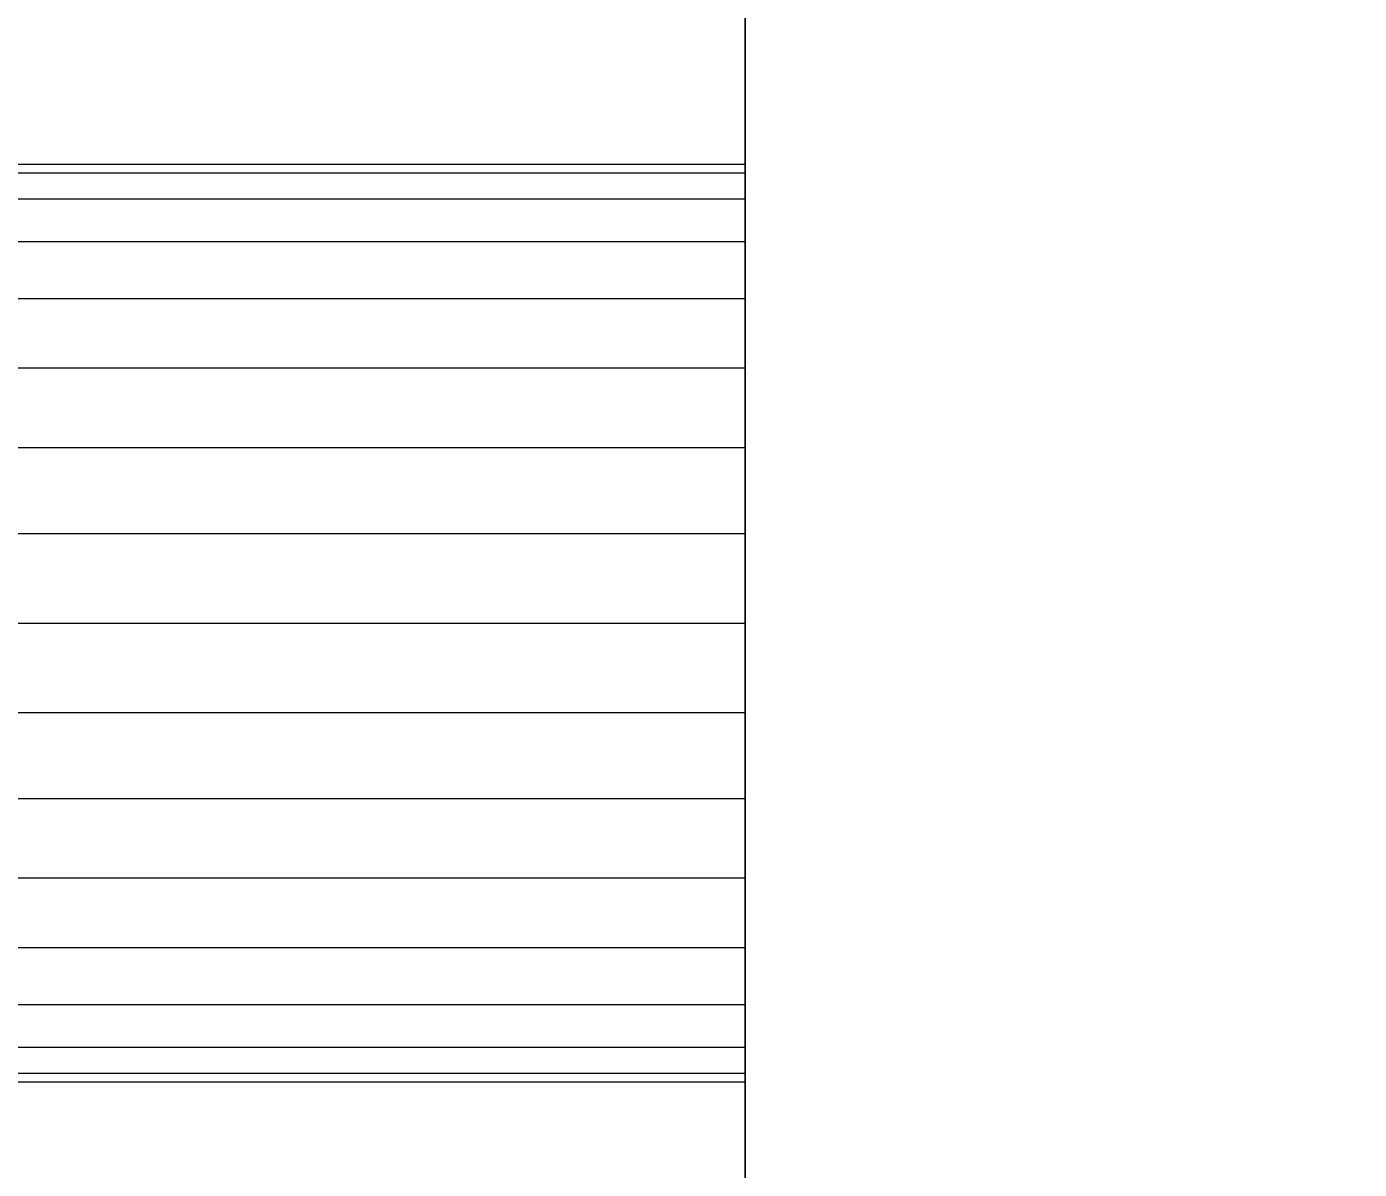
# Model space of a CAD drawing. Header units: millimetres. Extents: x -22443 to 8019, y 3751 to 17584.
# Drawn here: x -19267.6 to -19210.1, y 11729.3 to 11778.6 of the extents above; entities that cross this region are included whole.
import ezdxf

# ---------------------------------------------------------------- set-up
doc = ezdxf.new("R2010")
doc.units = ezdxf.units.MM
for name, color, linetype, lineweight in [('A-ANNO-DIMS', 211, 'Continuous', 9), ('A-ANNO-DIMS-50', 211, 'Continuous', 9), ('A-GENM', 13, 'Continuous', 18)]:
    doc.layers.add(name, color=color, linetype=linetype, lineweight=lineweight)
doc.styles.add('Arial', font='arial.ttf', dxfattribs={"height": 125})
doc.dimstyles.new('Diagonal_-_2_5mm_Arial', dxfattribs={"dimscale": 304.8, "dimtxt": 127.532425, "dimasz": 0.492126, "dimexe": 0.393701, "dimexo": 0.246063, "dimgap": 0.287073, "dimtad": 1, "dimdec": 0, "dimzin": 0, "dimdsep": 46, "dimtxsty": 'Arial', "dimblk1": 'OBLIQUE', "dimblk2": 'OBLIQUE', "dimsah": 1, "dimcen": 0.09, "dimdle": 0.393701, "dimazin": 0, "dimtfac": 1, "dimtdec": 4, "dimtix": 1, "dimtmove": 0, "dimatfit": 3, "dimfxl": 1, "dimtvp": 1, "dimtolj": 1, "dimtzin": 0, "dimarcsym": 2})

# ---------------------------------------------------------------- blocks, each defined once
blk = doc.blocks.new('Nevera de autoservicio single - Nevera de autoservicio single-466915-Level 1')
at = {"layer": 'A-GENM'}
for p, q in [((454.753, 1307.979), (454.753, -1108.896)), ((454.753, -1108.896), (454.753, 1307.979)), ((454.753, -1108.896), (454.753, 1307.979)), ((454.753, -1108.896), (454.753, 1307.979)), ((454.753, -1028.381), (454.753, 977.961)), ((454.753, -359.6), (454.753, -411.045)), ((454.753, -391.259), (255.92, -391.259)), ((454.753, -391.259), (255.92, -391.259)), ((454.753, -391.259), (255.92, -391.259)), ((454.753, -391.259), (255.92, -391.259)), ((454.753, -391.259), (255.92, -391.259)), ((454.753, -391.259), (255.92, -391.259)), ((454.753, -391.259), (255.92, -391.259)), ((454.753, -391.259), (255.92, -391.259)), ((454.753, -391.259), (255.92, -391.259)), ((454.753, -391.259), (255.92, -391.259)), ((454.753, -391.259), (255.92, -391.259)), ((454.753, -391.259), (255.92, -391.259)), ((454.753, -391.639), (255.92, -391.639)), ((454.753, -391.639), (255.92, -391.639)), ((454.753, -391.639), (255.92, -391.639)), ((454.753, -391.639), (255.92, -391.639)), ((454.753, -391.639), (255.92, -391.639)), ((454.753, -391.639), (255.92, -391.639)), ((454.753, -391.639), (255.92, -391.639)), ((454.753, -391.639), (255.92, -391.639)), ((454.753, -391.639), (255.92, -391.639)), ((454.753, -391.639), (255.92, -391.639)), ((454.753, -391.639), (255.92, -391.639)), ((454.753, -391.639), (255.92, -391.639)), ((454.753, -391.639), (255.92, -391.639)), ((454.753, -391.639), (255.92, -391.639)), ((454.753, -391.639), (255.92, -391.639)), ((454.753, -391.639), (255.92, -391.639)), ((454.753, -391.639), (255.92, -391.639)), ((454.753, -391.639), (255.92, -391.639)), ((454.753, -391.639), (255.92, -391.639)), ((454.753, -391.639), (255.92, -391.639)), ((454.753, -391.639), (255.92, -391.639)), ((454.753, -391.639), (255.92, -391.639)), ((454.753, -391.639), (255.92, -391.639)), ((454.753, -391.639), (255.92, -391.639)), ((454.753, -391.607), (454.753, -391.259)), ((454.753, -391.259), (454.753, -391.639)), ((454.753, -391.639), (454.753, -391.259)), ((454.753, -391.259), (454.753, -391.639)), ((454.753, -391.639), (454.753, -391.259)), ((454.753, -391.259), (454.753, -391.639)), ((454.753, -391.639), (454.753, -391.259)), ((454.753, -391.259), (454.753, -391.639)), ((454.753, -391.448), (454.753, -391.259)), ((454.753, -391.259), (454.753, -391.639)), ((454.753, -391.448), (454.753, -391.259)), ((454.753, -391.259), (454.753, -391.639)), ((454.753, -391.639), (454.753, -391.259)), ((454.753, -391.259), (454.753, -391.607)), ((454.753, -391.448), (454.753, -391.259)), ((454.753, -391.448), (454.753, -391.259)), ((454.753, -391.639), (454.753, -391.259)), ((454.753, -391.639), (454.753, -391.259)), ((454.753, -391.639), (454.753, -391.259)), ((454.753, -391.639), (454.753, -391.259)), ((454.753, -391.259), (454.753, -391.639)), ((454.753, -391.259), (454.753, -391.639)), ((454.753, -391.639), (454.753, -391.259)), ((454.753, -391.259), (454.753, -391.639)), ((454.753, -391.448), (454.753, -391.639)), ((454.753, -391.448), (454.753, -391.639)), ((454.753, -391.639), (454.753, -391.448)), ((454.753, -391.639), (454.753, -391.448)), ((454.753, -391.607), (454.753, -391.639)), ((454.753, -391.607), (454.753, -391.639)), ((454.753, -392.764), (454.753, -391.639)), ((454.753, -391.639), (454.753, -392.764)), ((454.753, -392.764), (454.753, -391.639)), ((454.753, -391.639), (454.753, -392.764)), ((454.753, -392.764), (454.753, -391.639)), ((454.753, -391.639), (454.753, -392.764)), ((454.753, -392.764), (454.753, -391.639)), ((454.753, -391.639), (454.753, -392.764)), ((454.753, -392.764), (454.753, -391.639)), ((454.753, -391.639), (454.753, -392.764)), ((454.753, -392.764), (454.753, -391.639)), ((454.753, -391.639), (454.753, -392.764)), ((454.753, -392.764), (454.753, -391.639)), ((454.753, -392.764), (454.753, -391.639)), ((454.753, -392.764), (454.753, -391.639)), ((454.753, -392.764), (454.753, -391.639)), ((454.753, -392.764), (454.753, -391.639)), ((454.753, -392.764), (454.753, -391.639)), ((454.753, -392.764), (454.753, -391.639)), ((454.753, -392.764), (454.753, -391.639)), ((454.753, -392.764), (454.753, -391.639)), ((454.753, -392.764), (454.753, -391.639)), ((454.753, -392.764), (454.753, -391.639)), ((454.753, -392.764), (454.753, -391.639)), ((454.753, -392.764), (255.92, -392.764)), ((454.753, -392.764), (255.92, -392.764)), ((454.753, -392.764), (255.92, -392.764)), ((454.753, -392.764), (255.92, -392.764)), ((454.753, -392.764), (255.92, -392.764)), ((454.753, -392.764), (255.92, -392.764)), ((454.753, -392.764), (255.92, -392.764)), ((454.753, -392.764), (255.92, -392.764)), ((454.753, -392.764), (255.92, -392.764)), ((454.753, -392.764), (255.92, -392.764)), ((454.753, -392.764), (255.92, -392.764)), ((454.753, -392.764), (255.92, -392.764)), ((454.753, -392.764), (255.92, -392.764)), ((454.753, -392.764), (255.92, -392.764)), ((454.753, -392.764), (255.92, -392.764)), ((454.753, -392.764), (255.92, -392.764)), ((454.753, -392.764), (255.92, -392.764)), ((454.753, -392.764), (255.92, -392.764)), ((454.753, -392.764), (255.92, -392.764)), ((454.753, -392.764), (255.92, -392.764)), ((454.753, -392.764), (255.92, -392.764)), ((454.753, -392.764), (255.92, -392.764)), ((454.753, -392.764), (255.92, -392.764)), ((454.753, -392.764), (255.92, -392.764)), ((454.753, -394.594), (454.753, -392.764)), ((454.753, -392.764), (454.753, -394.594)), ((454.753, -394.594), (454.753, -392.764)), ((454.753, -392.764), (454.753, -394.594)), ((454.753, -394.594), (454.753, -392.764)), ((454.753, -392.764), (454.753, -394.594)), ((454.753, -394.594), (454.753, -392.764)), ((454.753, -392.764), (454.753, -394.594)), ((454.753, -394.594), (454.753, -392.764)), ((454.753, -392.764), (454.753, -394.594)), ((454.753, -394.594), (454.753, -392.764)), ((454.753, -392.764), (454.753, -394.594)), ((454.753, -394.594), (454.753, -392.764)), ((454.753, -394.594), (454.753, -392.764)), ((454.753, -394.594), (454.753, -392.764)), ((454.753, -394.594), (454.753, -392.764)), ((454.753, -394.594), (454.753, -392.764)), ((454.753, -394.594), (454.753, -392.764)), ((454.753, -394.594), (454.753, -392.764)), ((454.753, -394.594), (454.753, -392.764)), ((454.753, -394.594), (454.753, -392.764)), ((454.753, -394.594), (454.753, -392.764)), ((454.753, -394.594), (454.753, -392.764)), ((454.753, -394.594), (454.753, -392.764)), ((454.753, -394.594), (255.92, -394.594)), ((454.753, -394.594), (255.92, -394.594)), ((454.753, -394.594), (255.92, -394.594)), ((454.753, -394.594), (255.92, -394.594)), ((454.753, -394.594), (255.92, -394.594)), ((454.753, -394.594), (255.92, -394.594)), ((454.753, -394.594), (255.92, -394.594)), ((454.753, -394.594), (255.92, -394.594)), ((454.753, -394.594), (255.92, -394.594)), ((454.753, -394.594), (255.92, -394.594)), ((454.753, -394.594), (255.92, -394.594)), ((454.753, -394.594), (255.92, -394.594)), ((454.753, -394.594), (255.92, -394.594)), ((454.753, -394.594), (255.92, -394.594)), ((454.753, -394.594), (255.92, -394.594)), ((454.753, -394.594), (255.92, -394.594)), ((454.753, -394.594), (255.92, -394.594)), ((454.753, -394.594), (255.92, -394.594)), ((454.753, -394.594), (255.92, -394.594)), ((454.753, -394.594), (255.92, -394.594)), ((454.753, -394.594), (255.92, -394.594)), ((454.753, -394.594), (255.92, -394.594)), ((454.753, -394.594), (255.92, -394.594)), ((454.753, -394.594), (255.92, -394.594)), ((454.753, -397.054), (454.753, -394.594)), ((454.753, -394.594), (454.753, -397.054)), ((454.753, -397.054), (454.753, -394.594)), ((454.753, -394.594), (454.753, -397.054)), ((454.753, -397.054), (454.753, -394.594)), ((454.753, -394.594), (454.753, -397.054)), ((454.753, -397.054), (454.753, -394.594)), ((454.753, -394.594), (454.753, -397.054)), ((454.753, -397.054), (454.753, -394.594)), ((454.753, -394.594), (454.753, -397.054)), ((454.753, -397.054), (454.753, -394.594)), ((454.753, -394.594), (454.753, -397.054)), ((454.753, -397.054), (454.753, -394.594)), ((454.753, -397.054), (454.753, -394.594)), ((454.753, -397.054), (454.753, -394.594)), ((454.753, -397.054), (454.753, -394.594)), ((454.753, -397.054), (454.753, -394.594)), ((454.753, -397.054), (454.753, -394.594)), ((454.753, -397.054), (454.753, -394.594)), ((454.753, -397.054), (454.753, -394.594)), ((454.753, -397.054), (454.753, -394.594)), ((454.753, -397.054), (454.753, -394.594)), ((454.753, -397.054), (454.753, -394.594)), ((454.753, -397.054), (454.753, -394.594)), ((454.753, -397.054), (255.92, -397.054)), ((454.753, -397.054), (255.92, -397.054)), ((454.753, -397.054), (255.92, -397.054)), ((454.753, -397.054), (255.92, -397.054)), ((454.753, -397.054), (255.92, -397.054)), ((454.753, -397.054), (255.92, -397.054)), ((454.753, -397.054), (255.92, -397.054)), ((454.753, -397.054), (255.92, -397.054)), ((454.753, -397.054), (255.92, -397.054)), ((454.753, -397.054), (255.92, -397.054)), ((454.753, -397.054), (255.92, -397.054)), ((454.753, -397.054), (255.92, -397.054)), ((454.753, -397.054), (255.92, -397.054)), ((454.753, -397.054), (255.92, -397.054)), ((454.753, -397.054), (255.92, -397.054)), ((454.753, -397.054), (255.92, -397.054)), ((454.753, -397.054), (255.92, -397.054)), ((454.753, -397.054), (255.92, -397.054)), ((454.753, -397.054), (255.92, -397.054)), ((454.753, -397.054), (255.92, -397.054)), ((454.753, -397.054), (255.92, -397.054)), ((454.753, -397.054), (255.92, -397.054)), ((454.753, -397.054), (255.92, -397.054)), ((454.753, -397.054), (255.92, -397.054)), ((454.753, -400.052), (454.753, -397.054)), ((454.753, -397.054), (454.753, -400.052)), ((454.753, -400.052), (454.753, -397.054)), ((454.753, -397.054), (454.753, -400.052)), ((454.753, -400.052), (454.753, -397.054)), ((454.753, -397.054), (454.753, -400.052)), ((454.753, -400.052), (454.753, -397.054)), ((454.753, -397.054), (454.753, -400.052)), ((454.753, -400.052), (454.753, -397.054)), ((454.753, -397.054), (454.753, -400.052)), ((454.753, -400.052), (454.753, -397.054)), ((454.753, -397.054), (454.753, -400.052)), ((454.753, -400.052), (454.753, -397.054)), ((454.753, -400.052), (454.753, -397.054)), ((454.753, -400.052), (454.753, -397.054)), ((454.753, -400.052), (454.753, -397.054)), ((454.753, -400.052), (454.753, -397.054)), ((454.753, -400.052), (454.753, -397.054)), ((454.753, -397.054), (454.753, -400.052)), ((454.753, -397.054), (454.753, -400.052)), ((454.753, -400.052), (454.753, -397.054)), ((454.753, -400.052), (454.753, -397.054)), ((454.753, -400.052), (454.753, -397.054)), ((454.753, -400.052), (454.753, -397.054)), ((454.753, -400.052), (255.92, -400.052)), ((454.753, -400.052), (255.92, -400.052)), ((454.753, -400.052), (255.92, -400.052)), ((454.753, -400.052), (255.92, -400.052)), ((454.753, -400.052), (255.92, -400.052)), ((454.753, -400.052), (255.92, -400.052)), ((454.753, -400.052), (255.92, -400.052)), ((454.753, -400.052), (255.92, -400.052)), ((454.753, -400.052), (255.92, -400.052)), ((454.753, -400.052), (255.92, -400.052)), ((454.753, -400.052), (255.92, -400.052)), ((454.753, -400.052), (255.92, -400.052)), ((454.753, -400.052), (255.92, -400.052)), ((454.753, -400.052), (255.92, -400.052)), ((454.753, -400.052), (255.92, -400.052)), ((454.753, -400.052), (255.92, -400.052)), ((454.753, -400.052), (255.92, -400.052)), ((454.753, -400.052), (255.92, -400.052)), ((454.753, -400.052), (255.92, -400.052)), ((454.753, -400.052), (255.92, -400.052)), ((454.753, -400.052), (255.92, -400.052)), ((454.753, -400.052), (255.92, -400.052)), ((454.753, -400.052), (255.92, -400.052)), ((454.753, -400.052), (255.92, -400.052)), ((454.753, -403.473), (454.753, -400.052)), ((454.753, -400.052), (454.753, -403.473)), ((454.753, -403.473), (454.753, -400.052)), ((454.753, -400.052), (454.753, -403.473)), ((454.753, -403.473), (454.753, -400.052)), ((454.753, -400.052), (454.753, -403.473)), ((454.753, -403.473), (454.753, -400.052)), ((454.753, -400.052), (454.753, -403.473)), ((454.753, -403.473), (454.753, -400.052)), ((454.753, -400.052), (454.753, -403.473)), ((454.753, -403.473), (454.753, -400.052)), ((454.753, -400.052), (454.753, -403.473)), ((454.753, -403.473), (454.753, -400.052)), ((454.753, -403.473), (454.753, -400.052)), ((454.753, -403.473), (454.753, -400.052)), ((454.753, -403.473), (454.753, -400.052)), ((454.753, -403.473), (454.753, -400.052)), ((454.753, -403.473), (454.753, -400.052)), ((454.753, -400.052), (454.753, -403.473)), ((454.753, -400.052), (454.753, -403.473)), ((454.753, -403.473), (454.753, -400.052)), ((454.753, -403.473), (454.753, -400.052)), ((454.753, -403.473), (454.753, -400.052)), ((454.753, -403.473), (454.753, -400.052)), ((454.753, -403.473), (255.92, -403.473)), ((454.753, -403.473), (255.92, -403.473)), ((454.753, -403.473), (255.92, -403.473)), ((454.753, -403.473), (255.92, -403.473)), ((454.753, -403.473), (255.92, -403.473)), ((454.753, -403.473), (255.92, -403.473)), ((454.753, -403.473), (255.92, -403.473)), ((454.753, -403.473), (255.92, -403.473)), ((454.753, -403.473), (255.92, -403.473)), ((454.753, -403.473), (255.92, -403.473)), ((454.753, -403.473), (255.92, -403.473)), ((454.753, -403.473), (255.92, -403.473)), ((454.753, -403.473), (255.92, -403.473)), ((454.753, -403.473), (255.92, -403.473)), ((454.753, -403.473), (255.92, -403.473)), ((454.753, -403.473), (255.92, -403.473)), ((454.753, -403.473), (255.92, -403.473)), ((454.753, -403.473), (255.92, -403.473)), ((454.753, -403.473), (255.92, -403.473)), ((454.753, -403.473), (255.92, -403.473)), ((454.753, -403.473), (255.92, -403.473)), ((454.753, -403.473), (255.92, -403.473)), ((454.753, -403.473), (255.92, -403.473)), ((454.753, -403.473), (255.92, -403.473)), ((454.753, -407.185), (454.753, -403.473)), ((454.753, -403.473), (454.753, -407.185)), ((454.753, -407.185), (454.753, -403.473)), ((454.753, -403.473), (454.753, -407.185)), ((454.753, -407.185), (454.753, -403.473)), ((454.753, -403.473), (454.753, -407.185)), ((454.753, -407.185), (454.753, -403.473)), ((454.753, -403.473), (454.753, -407.185)), ((454.753, -407.185), (454.753, -403.473)), ((454.753, -403.473), (454.753, -407.185)), ((454.753, -407.185), (454.753, -403.473)), ((454.753, -403.473), (454.753, -407.185)), ((454.753, -407.185), (454.753, -403.473)), ((454.753, -407.185), (454.753, -403.473)), ((454.753, -407.185), (454.753, -403.473)), ((454.753, -407.185), (454.753, -403.473)), ((454.753, -407.185), (454.753, -403.473)), ((454.753, -407.185), (454.753, -403.473)), ((454.753, -403.473), (454.753, -407.185)), ((454.753, -403.473), (454.753, -407.185)), ((454.753, -407.185), (454.753, -403.473)), ((454.753, -407.185), (454.753, -403.473)), ((454.753, -407.185), (454.753, -403.473)), ((454.753, -407.185), (454.753, -403.473)), ((454.753, -407.185), (255.92, -407.185)), ((454.753, -407.185), (255.92, -407.185)), ((454.753, -407.185), (255.92, -407.185)), ((454.753, -407.185), (255.92, -407.185)), ((454.753, -407.185), (255.92, -407.185)), ((454.753, -407.185), (255.92, -407.185)), ((454.753, -407.185), (255.92, -407.185)), ((454.753, -407.185), (255.92, -407.185)), ((454.753, -407.185), (255.92, -407.185)), ((454.753, -407.185), (255.92, -407.185)), ((454.753, -407.185), (255.92, -407.185)), ((454.753, -407.185), (255.92, -407.185)), ((454.753, -407.185), (255.92, -407.185)), ((454.753, -407.185), (255.92, -407.185)), ((454.753, -407.185), (255.92, -407.185)), ((454.753, -407.185), (255.92, -407.185)), ((454.753, -407.185), (255.92, -407.185)), ((454.753, -407.185), (255.92, -407.185)), ((454.753, -407.185), (255.92, -407.185)), ((454.753, -407.185), (255.92, -407.185)), ((454.753, -407.185), (255.92, -407.185)), ((454.753, -407.185), (255.92, -407.185)), ((454.753, -407.185), (255.92, -407.185)), ((454.753, -407.185), (255.92, -407.185)), ((454.753, -411.045), (454.753, -407.185)), ((454.753, -407.185), (454.753, -411.045)), ((454.753, -411.045), (454.753, -407.185)), ((454.753, -407.185), (454.753, -411.045)), ((454.753, -411.045), (454.753, -407.185)), ((454.753, -407.185), (454.753, -411.045)), ((454.753, -411.045), (454.753, -407.185)), ((454.753, -407.185), (454.753, -411.045)), ((454.753, -411.045), (454.753, -407.185)), ((454.753, -407.185), (454.753, -411.045)), ((454.753, -411.045), (454.753, -407.185)), ((454.753, -407.185), (454.753, -411.045)), ((454.753, -411.045), (454.753, -407.185)), ((454.753, -411.045), (454.753, -407.185)), ((454.753, -411.045), (454.753, -407.185)), ((454.753, -411.045), (454.753, -407.185)), ((454.753, -411.045), (454.753, -407.185)), ((454.753, -411.045), (454.753, -407.185)), ((454.753, -407.185), (454.753, -411.045)), ((454.753, -407.185), (454.753, -411.045)), ((454.753, -411.045), (454.753, -407.185)), ((454.753, -411.045), (454.753, -407.185)), ((454.753, -411.045), (454.753, -407.185)), ((454.753, -411.045), (454.753, -407.185)), ((454.753, -411.045), (255.92, -411.045)), ((454.753, -411.045), (255.92, -411.045)), ((454.753, -411.045), (255.92, -411.045)), ((454.753, -411.045), (255.92, -411.045)), ((454.753, -411.045), (255.92, -411.045)), ((454.753, -411.045), (255.92, -411.045)), ((454.753, -411.045), (255.92, -411.045)), ((454.753, -411.045), (255.92, -411.045)), ((454.753, -411.045), (255.92, -411.045)), ((454.753, -411.045), (255.92, -411.045)), ((454.753, -411.045), (255.92, -411.045)), ((454.753, -411.045), (255.92, -411.045)), ((454.753, -411.045), (255.92, -411.045)), ((454.753, -411.045), (255.92, -411.045)), ((454.753, -411.045), (255.92, -411.045)), ((454.753, -411.045), (255.92, -411.045)), ((454.753, -411.045), (255.92, -411.045)), ((454.753, -411.045), (255.92, -411.045)), ((454.753, -411.045), (255.92, -411.045)), ((454.753, -411.045), (255.92, -411.045)), ((454.753, -411.045), (255.92, -411.045)), ((454.753, -411.045), (255.92, -411.045)), ((454.753, -411.045), (255.92, -411.045)), ((454.753, -411.045), (255.92, -411.045)), ((454.753, -414.905), (454.753, -411.045)), ((454.753, -411.045), (454.753, -414.905)), ((454.753, -414.905), (454.753, -411.045)), ((454.753, -411.045), (454.753, -414.905)), ((454.753, -414.905), (454.753, -411.045)), ((454.753, -411.045), (454.753, -414.905)), ((454.753, -414.905), (454.753, -411.045)), ((454.753, -411.045), (454.753, -414.905)), ((454.753, -414.905), (454.753, -411.045)), ((454.753, -411.045), (454.753, -414.905)), ((454.753, -414.905), (454.753, -411.045)), ((454.753, -411.045), (454.753, -414.905)), ((454.753, -462.489), (454.753, -411.045)), ((454.753, -411.045), (454.753, -414.905)), ((454.753, -411.045), (454.753, -414.905)), ((454.753, -411.045), (454.753, -414.905)), ((454.753, -414.905), (454.753, -411.045)), ((454.753, -414.905), (454.753, -411.045)), ((454.753, -414.905), (454.753, -411.045)), ((454.753, -411.045), (454.753, -414.905)), ((454.753, -411.045), (454.753, -414.905)), ((454.753, -411.045), (454.753, -414.905)), ((454.753, -411.045), (454.753, -414.905)), ((454.753, -411.045), (454.753, -414.905)), ((454.753, -411.045), (454.753, -414.905)), ((454.753, -414.905), (255.92, -414.905)), ((454.753, -414.905), (255.92, -414.905)), ((454.753, -414.905), (255.92, -414.905)), ((454.753, -414.905), (255.92, -414.905)), ((454.753, -414.905), (255.92, -414.905)), ((454.753, -414.905), (255.92, -414.905)), ((454.753, -414.905), (255.92, -414.905)), ((454.753, -414.905), (255.92, -414.905)), ((454.753, -414.905), (255.92, -414.905)), ((454.753, -414.905), (255.92, -414.905)), ((454.753, -414.905), (255.92, -414.905)), ((454.753, -414.905), (255.92, -414.905)), ((454.753, -414.905), (255.92, -414.905)), ((454.753, -414.905), (255.92, -414.905)), ((454.753, -414.905), (255.92, -414.905)), ((454.753, -414.905), (255.92, -414.905)), ((454.753, -414.905), (255.92, -414.905)), ((454.753, -414.905), (255.92, -414.905)), ((454.753, -414.905), (255.92, -414.905)), ((454.753, -414.905), (255.92, -414.905)), ((454.753, -414.905), (255.92, -414.905)), ((454.753, -414.905), (255.92, -414.905)), ((454.753, -414.905), (255.92, -414.905)), ((454.753, -414.905), (255.92, -414.905)), ((454.753, -418.617), (454.753, -414.905)), ((454.753, -414.905), (454.753, -418.617)), ((454.753, -418.617), (454.753, -414.905)), ((454.753, -414.905), (454.753, -418.617)), ((454.753, -418.617), (454.753, -414.905)), ((454.753, -414.905), (454.753, -418.617)), ((454.753, -418.617), (454.753, -414.905)), ((454.753, -414.905), (454.753, -418.617)), ((454.753, -418.617), (454.753, -414.905)), ((454.753, -414.905), (454.753, -418.617)), ((454.753, -418.617), (454.753, -414.905)), ((454.753, -414.905), (454.753, -418.617)), ((454.753, -414.905), (454.753, -418.617)), ((454.753, -418.617), (454.753, -414.905)), ((454.753, -414.905), (454.753, -418.617)), ((454.753, -414.905), (454.753, -418.617)), ((454.753, -414.905), (454.753, -418.617)), ((454.753, -414.905), (454.753, -418.617)), ((454.753, -418.617), (454.753, -414.905)), ((454.753, -418.617), (454.753, -414.905)), ((454.753, -414.905), (454.753, -418.617)), ((454.753, -414.905), (454.753, -418.617)), ((454.753, -414.905), (454.753, -418.617)), ((454.753, -414.905), (454.753, -418.617)), ((454.753, -418.617), (255.92, -418.617)), ((454.753, -418.617), (255.92, -418.617)), ((454.753, -418.617), (255.92, -418.617)), ((454.753, -418.617), (255.92, -418.617)), ((454.753, -418.617), (255.92, -418.617)), ((454.753, -418.617), (255.92, -418.617)), ((454.753, -418.617), (255.92, -418.617)), ((454.753, -418.617), (255.92, -418.617)), ((454.753, -418.617), (255.92, -418.617)), ((454.753, -418.617), (255.92, -418.617)), ((454.753, -418.617), (255.92, -418.617)), ((454.753, -418.617), (255.92, -418.617)), ((454.753, -418.617), (255.92, -418.617)), ((454.753, -418.617), (255.92, -418.617)), ((454.753, -418.617), (255.92, -418.617)), ((454.753, -418.617), (255.92, -418.617)), ((454.753, -418.617), (255.92, -418.617)), ((454.753, -418.617), (255.92, -418.617)), ((454.753, -418.617), (255.92, -418.617)), ((454.753, -418.617), (255.92, -418.617)), ((454.753, -418.617), (255.92, -418.617)), ((454.753, -418.617), (255.92, -418.617)), ((454.753, -418.617), (255.92, -418.617)), ((454.753, -418.617), (255.92, -418.617)), ((454.753, -422.037), (454.753, -418.617)), ((454.753, -418.617), (454.753, -422.037)), ((454.753, -422.037), (454.753, -418.617)), ((454.753, -418.617), (454.753, -422.037)), ((454.753, -422.037), (454.753, -418.617)), ((454.753, -418.617), (454.753, -422.037)), ((454.753, -422.037), (454.753, -418.617)), ((454.753, -418.617), (454.753, -422.037)), ((454.753, -422.037), (454.753, -418.617)), ((454.753, -418.617), (454.753, -422.037)), ((454.753, -422.037), (454.753, -418.617)), ((454.753, -418.617), (454.753, -422.037)), ((454.753, -418.617), (454.753, -422.037)), ((454.753, -418.617), (454.753, -422.037)), ((454.753, -418.617), (454.753, -422.037)), ((454.753, -418.617), (454.753, -422.037)), ((454.753, -418.617), (454.753, -422.037)), ((454.753, -418.617), (454.753, -422.037)), ((454.753, -422.037), (454.753, -418.617)), ((454.753, -422.037), (454.753, -418.617)), ((454.753, -418.617), (454.753, -422.037)), ((454.753, -418.617), (454.753, -422.037)), ((454.753, -418.617), (454.753, -422.037)), ((454.753, -418.617), (454.753, -422.037)), ((454.753, -422.037), (255.92, -422.037)), ((454.753, -422.037), (255.92, -422.037)), ((454.753, -422.037), (255.92, -422.037)), ((454.753, -422.037), (255.92, -422.037)), ((454.753, -422.037), (255.92, -422.037)), ((454.753, -422.037), (255.92, -422.037)), ((454.753, -422.037), (255.92, -422.037)), ((454.753, -422.037), (255.92, -422.037)), ((454.753, -422.037), (255.92, -422.037)), ((454.753, -422.037), (255.92, -422.037)), ((454.753, -422.037), (255.92, -422.037)), ((454.753, -422.037), (255.92, -422.037)), ((454.753, -422.037), (255.92, -422.037)), ((454.753, -422.037), (255.92, -422.037)), ((454.753, -422.037), (255.92, -422.037)), ((454.753, -422.037), (255.92, -422.037)), ((454.753, -422.037), (255.92, -422.037)), ((454.753, -422.037), (255.92, -422.037)), ((454.753, -422.037), (255.92, -422.037)), ((454.753, -422.037), (255.92, -422.037)), ((454.753, -422.037), (255.92, -422.037)), ((454.753, -422.037), (255.92, -422.037)), ((454.753, -422.037), (255.92, -422.037)), ((454.753, -422.037), (255.92, -422.037)), ((454.753, -425.036), (454.753, -422.037)), ((454.753, -422.037), (454.753, -425.036)), ((454.753, -425.036), (454.753, -422.037)), ((454.753, -422.037), (454.753, -425.036)), ((454.753, -425.036), (454.753, -422.037)), ((454.753, -422.037), (454.753, -425.036)), ((454.753, -425.036), (454.753, -422.037)), ((454.753, -422.037), (454.753, -425.036)), ((454.753, -425.036), (454.753, -422.037)), ((454.753, -422.037), (454.753, -425.036)), ((454.753, -425.036), (454.753, -422.037)), ((454.753, -422.037), (454.753, -425.036)), ((454.753, -422.037), (454.753, -425.036)), ((454.753, -422.037), (454.753, -425.036)), ((454.753, -422.037), (454.753, -425.036)), ((454.753, -422.037), (454.753, -425.036)), ((454.753, -422.037), (454.753, -425.036)), ((454.753, -422.037), (454.753, -425.036)), ((454.753, -425.036), (454.753, -422.037)), ((454.753, -425.036), (454.753, -422.037)), ((454.753, -422.037), (454.753, -425.036)), ((454.753, -422.037), (454.753, -425.036)), ((454.753, -422.037), (454.753, -425.036)), ((454.753, -422.037), (454.753, -425.036)), ((454.753, -425.036), (255.92, -425.036)), ((454.753, -425.036), (255.92, -425.036)), ((454.753, -425.036), (255.92, -425.036)), ((454.753, -425.036), (255.92, -425.036)), ((454.753, -425.036), (255.92, -425.036)), ((454.753, -425.036), (255.92, -425.036)), ((454.753, -425.036), (255.92, -425.036)), ((454.753, -425.036), (255.92, -425.036)), ((454.753, -425.036), (255.92, -425.036)), ((454.753, -425.036), (255.92, -425.036)), ((454.753, -425.036), (255.92, -425.036)), ((454.753, -425.036), (255.92, -425.036)), ((454.753, -425.036), (255.92, -425.036)), ((454.753, -425.036), (255.92, -425.036)), ((454.753, -425.036), (255.92, -425.036)), ((454.753, -425.036), (255.92, -425.036)), ((454.753, -425.036), (255.92, -425.036)), ((454.753, -425.036), (255.92, -425.036)), ((454.753, -425.036), (255.92, -425.036)), ((454.753, -425.036), (255.92, -425.036)), ((454.753, -425.036), (255.92, -425.036)), ((454.753, -425.036), (255.92, -425.036)), ((454.753, -425.036), (255.92, -425.036)), ((454.753, -425.036), (255.92, -425.036)), ((454.753, -427.497), (454.753, -425.036)), ((454.753, -425.036), (454.753, -427.497)), ((454.753, -427.497), (454.753, -425.036)), ((454.753, -425.036), (454.753, -427.497)), ((454.753, -427.497), (454.753, -425.036)), ((454.753, -425.036), (454.753, -427.497)), ((454.753, -427.497), (454.753, -425.036)), ((454.753, -425.036), (454.753, -427.497)), ((454.753, -427.497), (454.753, -425.036)), ((454.753, -425.036), (454.753, -427.497)), ((454.753, -427.497), (454.753, -425.036)), ((454.753, -425.036), (454.753, -427.497)), ((454.753, -425.036), (454.753, -427.497)), ((454.753, -425.036), (454.753, -427.497)), ((454.753, -425.036), (454.753, -427.497)), ((454.753, -425.036), (454.753, -427.497)), ((454.753, -425.036), (454.753, -427.497)), ((454.753, -425.036), (454.753, -427.497)), ((454.753, -425.036), (454.753, -427.497)), ((454.753, -425.036), (454.753, -427.497)), ((454.753, -425.036), (454.753, -427.497)), ((454.753, -425.036), (454.753, -427.497)), ((454.753, -425.036), (454.753, -427.497)), ((454.753, -425.036), (454.753, -427.497)), ((454.753, -427.497), (255.92, -427.497)), ((454.753, -427.497), (255.92, -427.497)), ((454.753, -427.497), (255.92, -427.497)), ((454.753, -427.497), (255.92, -427.497)), ((454.753, -427.497), (255.92, -427.497)), ((454.753, -427.497), (255.92, -427.497)), ((454.753, -427.497), (255.92, -427.497)), ((454.753, -427.497), (255.92, -427.497)), ((454.753, -427.497), (255.92, -427.497)), ((454.753, -427.497), (255.92, -427.497)), ((454.753, -427.497), (255.92, -427.497)), ((454.753, -427.497), (255.92, -427.497)), ((454.753, -427.497), (255.92, -427.497)), ((454.753, -427.497), (255.92, -427.497)), ((454.753, -427.497), (255.92, -427.497)), ((454.753, -427.497), (255.92, -427.497)), ((454.753, -427.497), (255.92, -427.497)), ((454.753, -427.497), (255.92, -427.497)), ((454.753, -427.497), (255.92, -427.497)), ((454.753, -427.497), (255.92, -427.497)), ((454.753, -427.497), (255.92, -427.497)), ((454.753, -427.497), (255.92, -427.497)), ((454.753, -427.497), (255.92, -427.497)), ((454.753, -427.497), (255.92, -427.497)), ((454.753, -429.325), (454.753, -427.497)), ((454.753, -427.497), (454.753, -429.325)), ((454.753, -429.325), (454.753, -427.497)), ((454.753, -427.497), (454.753, -429.325)), ((454.753, -429.325), (454.753, -427.497)), ((454.753, -427.497), (454.753, -429.325)), ((454.753, -429.325), (454.753, -427.497)), ((454.753, -427.497), (454.753, -429.325)), ((454.753, -429.325), (454.753, -427.497)), ((454.753, -427.497), (454.753, -429.325)), ((454.753, -429.325), (454.753, -427.497)), ((454.753, -427.497), (454.753, -429.325)), ((454.753, -427.497), (454.753, -429.325)), ((454.753, -427.497), (454.753, -429.325)), ((454.753, -427.497), (454.753, -429.325)), ((454.753, -427.497), (454.753, -429.325)), ((454.753, -427.497), (454.753, -429.325)), ((454.753, -427.497), (454.753, -429.325)), ((454.753, -427.497), (454.753, -429.325)), ((454.753, -427.497), (454.753, -429.325)), ((454.753, -427.497), (454.753, -429.325)), ((454.753, -427.497), (454.753, -429.325)), ((454.753, -427.497), (454.753, -429.325)), ((454.753, -427.497), (454.753, -429.325)), ((454.753, -429.325), (255.92, -429.325)), ((454.753, -429.325), (255.92, -429.325)), ((454.753, -429.325), (255.92, -429.325)), ((454.753, -429.325), (255.92, -429.325)), ((454.753, -429.325), (255.92, -429.325)), ((454.753, -429.325), (255.92, -429.325)), ((454.753, -429.325), (255.92, -429.325)), ((454.753, -429.325), (255.92, -429.325)), ((454.753, -429.325), (255.92, -429.325)), ((454.753, -429.325), (255.92, -429.325)), ((454.753, -429.325), (255.92, -429.325)), ((454.753, -429.325), (255.92, -429.325)), ((454.753, -429.325), (255.92, -429.325)), ((454.753, -429.325), (255.92, -429.325)), ((454.753, -429.325), (255.92, -429.325)), ((454.753, -429.325), (255.92, -429.325)), ((454.753, -429.325), (255.92, -429.325)), ((454.753, -429.325), (255.92, -429.325)), ((454.753, -429.325), (255.92, -429.325)), ((454.753, -429.325), (255.92, -429.325)), ((454.753, -429.325), (255.92, -429.325)), ((454.753, -429.325), (255.92, -429.325)), ((454.753, -429.325), (255.92, -429.325)), ((454.753, -429.325), (255.92, -429.325)), ((454.753, -430.452), (454.753, -429.325)), ((454.753, -429.325), (454.753, -430.452)), ((454.753, -430.452), (454.753, -429.325)), ((454.753, -429.325), (454.753, -430.452)), ((454.753, -430.452), (454.753, -429.325)), ((454.753, -429.325), (454.753, -430.452)), ((454.753, -430.452), (454.753, -429.325)), ((454.753, -429.325), (454.753, -430.452)), ((454.753, -430.452), (454.753, -429.325)), ((454.753, -429.325), (454.753, -430.452)), ((454.753, -430.452), (454.753, -429.325)), ((454.753, -429.325), (454.753, -430.452)), ((454.753, -429.325), (454.753, -430.452)), ((454.753, -429.325), (454.753, -430.452)), ((454.753, -429.325), (454.753, -430.452)), ((454.753, -429.325), (454.753, -430.452)), ((454.753, -429.325), (454.753, -430.452)), ((454.753, -429.325), (454.753, -430.452)), ((454.753, -429.325), (454.753, -430.452)), ((454.753, -429.325), (454.753, -430.452)), ((454.753, -429.325), (454.753, -430.452)), ((454.753, -429.325), (454.753, -430.452)), ((454.753, -429.325), (454.753, -430.452)), ((454.753, -429.325), (454.753, -430.452)), ((454.753, -430.452), (255.92, -430.452)), ((454.753, -430.452), (255.92, -430.452)), ((454.753, -430.452), (255.92, -430.452)), ((454.753, -430.452), (255.92, -430.452)), ((454.753, -430.452), (255.92, -430.452)), ((454.753, -430.452), (255.92, -430.452)), ((454.753, -430.452), (255.92, -430.452)), ((454.753, -430.452), (255.92, -430.452)), ((454.753, -430.452), (255.92, -430.452)), ((454.753, -430.452), (255.92, -430.452)), ((454.753, -430.452), (255.92, -430.452)), ((454.753, -430.452), (255.92, -430.452)), ((454.753, -430.452), (255.92, -430.452)), ((454.753, -430.452), (255.92, -430.452)), ((454.753, -430.452), (255.92, -430.452)), ((454.753, -430.452), (255.92, -430.452)), ((454.753, -430.452), (255.92, -430.452)), ((454.753, -430.452), (255.92, -430.452)), ((454.753, -430.452), (255.92, -430.452)), ((454.753, -430.452), (255.92, -430.452)), ((454.753, -430.452), (255.92, -430.452)), ((454.753, -430.452), (255.92, -430.452)), ((454.753, -430.452), (255.92, -430.452)), ((454.753, -430.452), (255.92, -430.452)), ((454.753, -430.483), (454.753, -430.452)), ((454.753, -430.452), (454.753, -430.831)), ((454.753, -430.831), (454.753, -430.452)), ((454.753, -430.452), (454.753, -430.831)), ((454.753, -430.831), (454.753, -430.452)), ((454.753, -430.452), (454.753, -430.831)), ((454.753, -430.831), (454.753, -430.452)), ((454.753, -430.452), (454.753, -430.831)), ((454.753, -430.831), (454.753, -430.452)), ((454.753, -430.452), (454.753, -430.831)), ((454.753, -430.641), (454.753, -430.452)), ((454.753, -430.452), (454.753, -430.831)), ((454.753, -430.452), (454.753, -430.831)), ((454.753, -430.483), (454.753, -430.452)), ((454.753, -430.452), (454.753, -430.641)), ((454.753, -430.452), (454.753, -430.831)), ((454.753, -430.452), (454.753, -430.831)), ((454.753, -430.452), (454.753, -430.831)), ((454.753, -430.831), (454.753, -430.452)), ((454.753, -430.831), (454.753, -430.452)), ((454.753, -430.452), (454.753, -430.831)), ((454.753, -430.831), (454.753, -430.452)), ((454.753, -430.452), (454.753, -430.831)), ((454.753, -430.831), (454.753, -430.452)), ((454.753, -430.483), (454.753, -430.831)), ((454.753, -430.831), (454.753, -430.483)), ((454.753, -430.641), (454.753, -430.831)), ((454.753, -430.641), (454.753, -430.831)), ((454.753, -430.831), (255.92, -430.831)), ((454.753, -430.831), (255.92, -430.831)), ((454.753, -430.831), (255.92, -430.831)), ((454.753, -430.831), (255.92, -430.831)), ((454.753, -430.831), (255.92, -430.831)), ((454.753, -430.831), (255.92, -430.831)), ((454.753, -430.831), (255.92, -430.831)), ((454.753, -430.831), (255.92, -430.831)), ((454.753, -430.831), (255.92, -430.831)), ((454.753, -430.831), (255.92, -430.831)), ((454.753, -430.831), (255.92, -430.831)), ((454.753, -430.831), (255.92, -430.831))]:
    blk.add_line(p, q, dxfattribs=at)
blk = doc.blocks.new('DIMBLOCK4-Level 1')
at = {"layer": 'A-ANNO-DIMS-50'}
for p, q in [((-22191.521, 15666.468), (-22191.521, 7546.468)), ((-22191.521, 15546.468), (-22311.521, 15546.468)), ((-22191.521, 15546.468), (-11329.566, 15546.468)), ((-22191.521, 7666.468), (-22311.521, 7666.468)), ((-22191.521, 7666.468), (-20582.646, 7666.468))]:
    blk.add_line(p, q, dxfattribs=at)
at = {"layer": 'A-ANNO-DIMS-50', "lineweight": 35}
for p, q in [((-22191.521, 15546.468), (-22266.521, 15621.468)), ((-22191.521, 15546.468), (-22116.521, 15471.468)), ((-22191.521, 7666.468), (-22266.521, 7741.468)), ((-22191.521, 7666.468), (-22116.521, 7591.468))]:
    blk.add_line(p, q, dxfattribs=at)
at = {"layer": 'A-ANNO-DIMS-50', "color": 0, "insert": (-22441.3, 11414.188), "char_height": 125, "width": 461.47117, "attachment_point": 1, "rotation": 90, "line_spacing_factor": 0.941778, "style": 'Arial'}
blk.add_mtext('7880', dxfattribs=at)
blk = doc.blocks.new('_Oblique')
at = {"color": 0, "linetype": 'ByBlock', "lineweight": -2}
blk.add_line((-0.5, -0.5), (0.5, 0.5), dxfattribs=at)

msp = doc.modelspace()

# ---------------------------------------------------------------- block references
at = {"layer": 'A-GENM'}
msp.add_blockref('Nevera de autoservicio single - Nevera de autoservicio single-466915-Level 1', (-19691.369, 12163.874), dxfattribs=at)

# ---------------------------------------------------------------- dimensions: what is measured, and where the dimension line sits
at = {"layer": 'A-ANNO-DIMS'}
dim = msp.add_linear_dim(base=(-22191.521, 7666.468), p1=(-11254.566, 15546.468), p2=(-20507.646, 7666.468), angle=90, dimstyle='Diagonal_-_2_5mm_Arial', override={"dimpost": '<>', "dimfxl": 12153.760552}, dxfattribs=at)
dim.commit()
dim.dimension.update_dxf_attribs({"geometry": 'DIMBLOCK4-Level 1', "text_midpoint": (-22342.843, 11606.468)})

doc.saveas('drawing.dxf')
